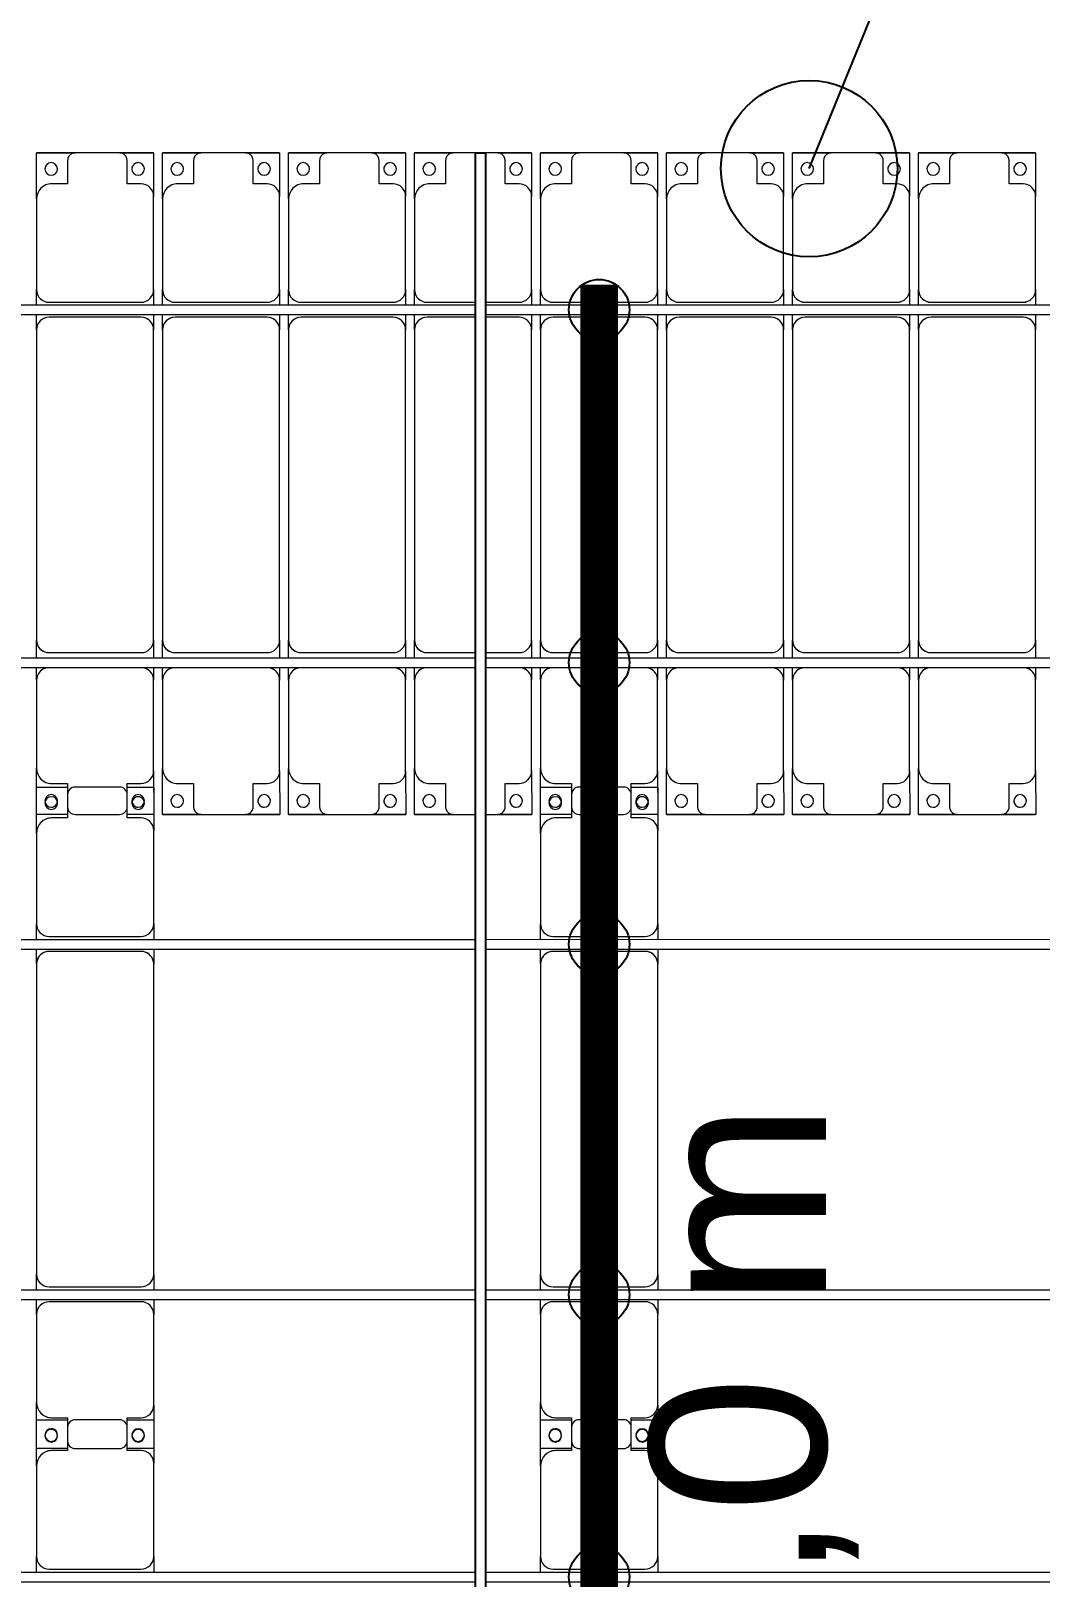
# Model space of a CAD drawing. Header units: millimetres. Extents: x -496478 to -186190, y -204059 to -87354.
# Drawn here: x -392996 to -388992, y -100933 to -94799 of the extents above; entities that cross this region are included whole.
import ezdxf

# ---------------------------------------------------------------- set-up
doc = ezdxf.new("R2010")
doc.units = ezdxf.units.MM
for name, color, linetype, lineweight in [('A-DETL-MBND', 5, 'Continuous', 9), ('A-GENM', 13, 'Continuous', 9), ('S-BEAM', 12, 'Continuous', 9)]:
    doc.layers.add(name, color=color, linetype=linetype, lineweight=lineweight)
for name, color, linetype in [('GC-BICH NEO', 6, 'Continuous'), ('GC-DAY NEO', 5, 'Continuous'), ('GC-GHI CHU', 2, 'Continuous'), ('GC-HOP 40x60 GIA CUONG', 1, 'Continuous')]:
    doc.layers.add(name, color=color, linetype=linetype)
doc.styles.add('GC_VN', font='arial.ttf')

# ---------------------------------------------------------------- blocks, each defined once
blk = doc.blocks.new('Dải phao đi lại kèm đỡ invester - DẢI PHAO ĐI LẠI-V1-BỐ TRÍ KHUNG KẾT CẤU BÈ PIN 01')
at = {"layer": 'A-DETL-MBND', "color": 8}
for p, q in [((45758.4, 1312.2), (45911.8, 1312.2)), ((45758.4, 1129.7), (45758.4, 1312.2)), ((45911.8, 1312.2), (45758.4, 1312.2)), ((46088.2, 1312.2), (45911.8, 1312.2)), ((46088.2, 1312.2), (46223.4, 1312.2)), ((46223.4, 1312.2), (46088.2, 1312.2)), ((46223.4, 1312.2), (46223.4, 1139.7)), ((46258.4, 1312.2), (46411.8, 1312.2)), ((46258.4, 1129.7), (46258.4, 1312.2)), ((46411.8, 1312.2), (46258.4, 1312.2)), ((46588.2, 1312.2), (46411.8, 1312.2)), ((46588.2, 1312.2), (46723.4, 1312.2)), ((46723.4, 1312.2), (46588.2, 1312.2)), ((46723.4, 1312.2), (46723.4, 1139.7)), ((46758.4, 1312.2), (46911.1, 1312.2)), ((46758.4, 1129.7), (46758.4, 1312.2)), ((46911.1, 1312.2), (46758.4, 1312.2)), ((47088.2, 1312.2), (46911.8, 1312.2)), ((47088.2, 1312.2), (47223.4, 1312.2)), ((47223.4, 1312.2), (47088.2, 1312.2)), ((47223.4, 1312.2), (47223.4, 1139.7)), ((47258.4, 1312.2), (47411.8, 1312.2)), ((47258.4, 1129.7), (47258.4, 1312.2)), ((47411.8, 1312.2), (47258.4, 1312.2)), ((47500, 1312.2), (47411.8, 1312.2)), ((47588.2, 1312.2), (47540, 1312.2)), ((47588.2, 1312.2), (47723.4, 1312.2)), ((47723.4, 1312.2), (47588.2, 1312.2)), ((47723.4, 1312.2), (47723.4, 1139.7)), ((47758.4, 1312.2), (47911.8, 1312.2)), ((47758.4, 1129.7), (47758.4, 1312.2)), ((47911.8, 1312.2), (47758.4, 1312.2)), ((48088.2, 1312.2), (47911.8, 1312.2)), ((48088.2, 1312.2), (48223.4, 1312.2)), ((48223.4, 1312.2), (48088.2, 1312.2)), ((48223.4, 1312.2), (48223.4, 1139.7)), ((48258.4, 1312.2), (48411.8, 1312.2)), ((48258.4, 1129.7), (48258.4, 1312.2)), ((48411.8, 1312.2), (48258.4, 1312.2)), ((48588.2, 1312.2), (48411.8, 1312.2)), ((48588.2, 1312.2), (48723.4, 1312.2)), ((48723.4, 1312.2), (48588.2, 1312.2)), ((48723.4, 1312.2), (48723.4, 1139.7)), ((48758.4, 1312.2), (48911.8, 1312.2)), ((48758.4, 1129.7), (48758.4, 1312.2)), ((48911.8, 1312.2), (48758.4, 1312.2)), ((49088.2, 1312.2), (48911.8, 1312.2)), ((49088.2, 1312.2), (49223.4, 1312.2)), ((49223.4, 1312.2), (49088.2, 1312.2)), ((49223.4, 1312.2), (49223.4, 1139.7)), ((49258.4, 1312.2), (49411.8, 1312.2)), ((49258.4, 1129.7), (49258.4, 1312.2)), ((49411.8, 1312.2), (49258.4, 1312.2)), ((49588.2, 1312.2), (49411.8, 1312.2)), ((49588.2, 1312.2), (49723.4, 1312.2)), ((49723.4, 1312.2), (49588.2, 1312.2)), ((49723.4, 1312.2), (49723.4, 1139.7)), ((45881.8, 1282.2), (45881.8, 1189.7)), ((46118.2, 1189.7), (46118.2, 1282.2)), ((46381.8, 1282.2), (46381.8, 1189.7)), ((46618.2, 1189.7), (46618.2, 1282.2)), ((46881.8, 1282.2), (46881.8, 1189.7)), ((47118.2, 1189.7), (47118.2, 1282.2)), ((47381.8, 1282.2), (47381.8, 1189.7)), ((47618.2, 1189.7), (47618.2, 1282.2)), ((47881.8, 1282.2), (47881.8, 1189.7)), ((48118.2, 1189.7), (48118.2, 1282.2)), ((48381.8, 1282.2), (48381.8, 1189.7)), ((48618.2, 1189.7), (48618.2, 1282.2)), ((48881.8, 1282.2), (48881.8, 1189.7)), ((49118.2, 1189.7), (49118.2, 1282.2)), ((49381.8, 1282.2), (49381.8, 1189.7)), ((49618.2, 1189.7), (49618.2, 1282.2)), ((45881.8, 1189.7), (45818.4, 1189.7)), ((46173.4, 1189.7), (46118.2, 1189.7)), ((46381.8, 1189.7), (46318.4, 1189.7)), ((46673.4, 1189.7), (46618.2, 1189.7)), ((46881.8, 1189.7), (46818.4, 1189.7)), ((47173.4, 1189.7), (47118.2, 1189.7)), ((47381.8, 1189.7), (47318.4, 1189.7)), ((47673.4, 1189.7), (47618.2, 1189.7)), ((47881.8, 1189.7), (47818.4, 1189.7)), ((48173.4, 1189.7), (48118.2, 1189.7)), ((48381.8, 1189.7), (48318.4, 1189.7)), ((48673.4, 1189.7), (48618.2, 1189.7)), ((48881.8, 1189.7), (48818.4, 1189.7)), ((49173.4, 1189.7), (49118.2, 1189.7)), ((49381.8, 1189.7), (49318.4, 1189.7)), ((49673.4, 1189.7), (49618.2, 1189.7)), ((45758.4, 1129.7), (45758.4, 769.7)), ((46223.4, 769.7), (46223.4, 1139.7)), ((46258.4, 1129.7), (46258.4, 769.7)), ((46723.4, 769.7), (46723.4, 1139.7)), ((46758.4, 1129.7), (46758.4, 769.7)), ((47223.4, 769.7), (47223.4, 1139.7)), ((47258.4, 1129.7), (47258.4, 769.7)), ((47723.4, 769.7), (47723.4, 1139.7)), ((47758.4, 1129.7), (47758.4, 769.7)), ((48223.4, 769.7), (48223.4, 1139.7)), ((48258.4, 1129.7), (48258.4, 769.7)), ((48723.4, 769.7), (48723.4, 1139.7)), ((48758.4, 1129.7), (48758.4, 769.7)), ((49223.4, 769.7), (49223.4, 1139.7)), ((49258.4, 1129.7), (49258.4, 769.7)), ((49723.4, 769.7), (49723.4, 1139.7)), ((45758.4, 709.7), (45758.4, 769.7)), ((46223.4, 769.7), (46223.4, 709.7)), ((46258.4, 709.7), (46258.4, 769.7)), ((46723.4, 769.7), (46723.4, 709.7)), ((46758.4, 709.7), (46758.4, 769.7)), ((47223.4, 769.7), (47223.4, 709.7)), ((47258.4, 709.7), (47258.4, 769.7)), ((47723.4, 769.7), (47723.4, 709.7)), ((47758.4, 709.7), (47758.4, 769.7)), ((48223.4, 769.7), (48223.4, 709.7)), ((48258.4, 709.7), (48258.4, 769.7)), ((48723.4, 769.7), (48723.4, 709.7)), ((48758.4, 709.7), (48758.4, 769.7)), ((49223.4, 769.7), (49223.4, 709.7)), ((49258.4, 709.7), (49258.4, 769.7)), ((49723.4, 769.7), (49723.4, 709.7)), ((45808.4, 719.7), (46173.4, 719.7)), ((46308.4, 719.7), (46673.4, 719.7)), ((46808.4, 719.7), (47173.4, 719.7)), ((47308.4, 719.7), (47500, 719.7)), ((47540, 719.7), (47673.4, 719.7)), ((47808.4, 719.7), (48173.4, 719.7)), ((48308.4, 719.7), (48673.4, 719.7)), ((48808.4, 719.7), (49173.4, 719.7)), ((49308.4, 719.7), (49673.4, 719.7)), ((45758.4, 610.3), (45758.4, 669.7)), ((46173.4, 660.3), (45808.4, 660.3)), ((46223.4, 669.7), (46223.4, 610.3)), ((46258.4, 610.3), (46258.4, 669.7)), ((46673.4, 660.3), (46308.4, 660.3)), ((46723.4, 669.7), (46723.4, 610.3)), ((46758.4, 610.3), (46758.4, 669.7)), ((47173.4, 660.3), (46808.4, 660.3)), ((47223.4, 669.7), (47223.4, 610.3)), ((47258.4, 610.3), (47258.4, 669.7)), ((47500, 660.3), (47308.4, 660.3)), ((47673.4, 660.3), (47540, 660.3)), ((47723.4, 669.7), (47723.4, 610.3)), ((47758.4, 610.3), (47758.4, 669.7)), ((48173.4, 660.3), (47808.4, 660.3)), ((48223.4, 669.7), (48223.4, 610.3)), ((48258.4, 610.3), (48258.4, 669.7)), ((48673.4, 660.3), (48308.4, 660.3)), ((48723.4, 669.7), (48723.4, 610.3)), ((48758.4, 610.3), (48758.4, 669.7)), ((49173.4, 660.3), (48808.4, 660.3)), ((49223.4, 669.7), (49223.4, 610.3)), ((49258.4, 610.3), (49258.4, 669.7)), ((49673.4, 660.3), (49308.4, 660.3)), ((49723.4, 669.7), (49723.4, 610.3)), ((45758.4, 610.3), (45758.4, -620.3)), ((46223.4, -620.3), (46223.4, 610.3)), ((46258.4, 610.3), (46258.4, -620.3)), ((46723.4, -620.3), (46723.4, 610.3)), ((46758.4, 610.3), (46758.4, -620.3)), ((47223.4, -620.3), (47223.4, 610.3)), ((47258.4, 610.3), (47258.4, -620.3)), ((47723.4, -620.3), (47723.4, 610.3)), ((47758.4, 610.3), (47758.4, -620.3)), ((48223.4, -620.3), (48223.4, 610.3)), ((48258.4, 610.3), (48258.4, -620.3)), ((48723.4, -620.3), (48723.4, 610.3)), ((48758.4, 610.3), (48758.4, -620.3)), ((49223.4, -620.3), (49223.4, 610.3)), ((49258.4, 610.3), (49258.4, -620.3)), ((49723.4, -620.3), (49723.4, 610.3)), ((45758.4, -690.3), (45758.4, -620.3)), ((45808.4, -670.3), (46173.4, -670.3)), ((46223.4, -620.3), (46223.4, -690.3)), ((46258.4, -690.3), (46258.4, -620.3)), ((46308.4, -670.3), (46673.4, -670.3)), ((46723.4, -620.3), (46723.4, -690.3)), ((46758.4, -690.3), (46758.4, -620.3)), ((46808.4, -670.3), (47173.4, -670.3)), ((47223.4, -620.3), (47223.4, -690.3)), ((47258.4, -690.3), (47258.4, -620.3)), ((47308.4, -670.3), (47500, -670.3)), ((47540, -670.3), (47673.4, -670.3)), ((47723.4, -620.3), (47723.4, -690.3)), ((47758.4, -690.3), (47758.4, -620.3)), ((47808.4, -670.3), (48173.4, -670.3)), ((48223.4, -620.3), (48223.4, -690.3)), ((48258.4, -690.3), (48258.4, -620.3)), ((48308.4, -670.3), (48673.4, -670.3)), ((48723.4, -620.3), (48723.4, -690.3)), ((48758.4, -690.3), (48758.4, -620.3)), ((48808.4, -670.3), (49173.4, -670.3)), ((49223.4, -620.3), (49223.4, -690.3)), ((49258.4, -690.3), (49258.4, -620.3)), ((49308.4, -670.3), (49673.4, -670.3)), ((49723.4, -620.3), (49723.4, -690.3)), ((45758.4, -779.7), (45758.4, -730.3)), ((46223.4, -730.3), (46223.4, -779.7)), ((46258.4, -779.7), (46258.4, -730.3)), ((46723.4, -730.3), (46723.4, -779.7)), ((46758.4, -779.7), (46758.4, -730.3)), ((47223.4, -730.3), (47223.4, -779.7)), ((47258.4, -779.7), (47258.4, -730.3)), ((47723.4, -730.3), (47723.4, -779.7)), ((47758.4, -779.7), (47758.4, -730.3)), ((48223.4, -730.3), (48223.4, -779.7)), ((48258.4, -779.7), (48258.4, -730.3)), ((48723.4, -730.3), (48723.4, -779.7)), ((48758.4, -779.7), (48758.4, -730.3)), ((49223.4, -730.3), (49223.4, -779.7)), ((49258.4, -779.7), (49258.4, -730.3)), ((49723.4, -730.3), (49723.4, -779.7)), ((45758.4, -779.7), (45758.4, -1129.7)), ((46223.4, -1139.7), (46223.4, -779.7)), ((46258.4, -779.7), (46258.4, -1129.7)), ((46723.4, -1139.7), (46723.4, -779.7)), ((46758.4, -779.7), (46758.4, -1129.7)), ((47223.4, -1139.7), (47223.4, -779.7)), ((47258.4, -779.7), (47258.4, -1129.7)), ((47723.4, -1139.7), (47723.4, -779.7)), ((47758.4, -779.7), (47758.4, -1129.7)), ((48223.4, -1139.7), (48223.4, -779.7)), ((48258.4, -779.7), (48258.4, -1129.7)), ((48723.4, -1139.7), (48723.4, -779.7)), ((48758.4, -779.7), (48758.4, -1129.7)), ((49223.4, -1139.7), (49223.4, -779.7)), ((49258.4, -779.7), (49258.4, -1129.7)), ((49723.4, -1139.7), (49723.4, -779.7)), ((45758.4, -1312.2), (45758.4, -1129.7)), ((46223.4, -1139.7), (46223.4, -1312.2)), ((46258.4, -1312.2), (46258.4, -1129.7)), ((46723.4, -1139.7), (46723.4, -1312.2)), ((46758.4, -1312.2), (46758.4, -1129.7)), ((47223.4, -1139.7), (47223.4, -1312.2)), ((47258.4, -1312.2), (47258.4, -1129.7)), ((47723.4, -1139.7), (47723.4, -1312.2)), ((47758.4, -1312.2), (47758.4, -1129.7)), ((48223.4, -1139.7), (48223.4, -1312.2)), ((48258.4, -1312.2), (48258.4, -1129.7)), ((48723.4, -1139.7), (48723.4, -1312.2)), ((48758.4, -1312.2), (48758.4, -1129.7)), ((49223.4, -1139.7), (49223.4, -1312.2)), ((49258.4, -1312.2), (49258.4, -1129.7)), ((49723.4, -1139.7), (49723.4, -1312.2)), ((45818.4, -1189.7), (45881.8, -1189.7)), ((45881.8, -1189.7), (45881.8, -1282.2)), ((46118.2, -1282.2), (46118.2, -1189.7)), ((46118.2, -1189.7), (46173.4, -1189.7)), ((46318.4, -1189.7), (46381.8, -1189.7)), ((46381.8, -1189.7), (46381.8, -1282.2)), ((46618.2, -1282.2), (46618.2, -1189.7)), ((46618.2, -1189.7), (46673.4, -1189.7)), ((46818.4, -1189.7), (46881.8, -1189.7)), ((46881.8, -1189.7), (46881.8, -1282.2)), ((47118.2, -1282.2), (47118.2, -1189.7)), ((47118.2, -1189.7), (47173.4, -1189.7)), ((47318.4, -1189.7), (47381.8, -1189.7)), ((47381.8, -1189.7), (47381.8, -1282.2)), ((47618.2, -1282.2), (47618.2, -1189.7)), ((47618.2, -1189.7), (47673.4, -1189.7)), ((47818.4, -1189.7), (47881.8, -1189.7)), ((47881.8, -1189.7), (47881.8, -1282.2)), ((48118.2, -1282.2), (48118.2, -1189.7)), ((48118.2, -1189.7), (48173.4, -1189.7)), ((48318.4, -1189.7), (48381.8, -1189.7)), ((48381.8, -1189.7), (48381.8, -1282.2)), ((48618.2, -1282.2), (48618.2, -1189.7)), ((48618.2, -1189.7), (48673.4, -1189.7)), ((48818.4, -1189.7), (48881.8, -1189.7)), ((48881.8, -1189.7), (48881.8, -1282.2)), ((49118.2, -1282.2), (49118.2, -1189.7)), ((49118.2, -1189.7), (49173.4, -1189.7)), ((49318.4, -1189.7), (49381.8, -1189.7)), ((49381.8, -1189.7), (49381.8, -1282.2)), ((49618.2, -1282.2), (49618.2, -1189.7)), ((49618.2, -1189.7), (49673.4, -1189.7)), ((45881.8, -1312.2), (45758.4, -1312.2)), ((45911.8, -1312.2), (46088.2, -1312.2)), ((46223.4, -1312.2), (46118.2, -1312.2)), ((46411.8, -1312.2), (46258.4, -1312.2)), ((46258.4, -1312.2), (46411.8, -1312.2)), ((46411.8, -1312.2), (46588.2, -1312.2)), ((46723.4, -1312.2), (46588.2, -1312.2)), ((46588.2, -1312.2), (46723.4, -1312.2)), ((46911, -1312.2), (46758.4, -1312.2)), ((46758.4, -1312.2), (46911, -1312.2)), ((46911.8, -1312.2), (47088.2, -1312.2)), ((47223.4, -1312.2), (47088.2, -1312.2)), ((47088.2, -1312.2), (47223.4, -1312.2)), ((47411.8, -1312.2), (47258.4, -1312.2)), ((47258.4, -1312.2), (47411.8, -1312.2)), ((47411.8, -1312.2), (47500, -1312.2)), ((47540, -1312.2), (47588.2, -1312.2)), ((47723.4, -1312.2), (47588.2, -1312.2)), ((47588.2, -1312.2), (47723.4, -1312.2)), ((47881.8, -1312.2), (47758.4, -1312.2)), ((47911.8, -1312.2), (48088.2, -1312.2)), ((48223.4, -1312.2), (48118.2, -1312.2)), ((48411.8, -1312.2), (48258.4, -1312.2)), ((48258.4, -1312.2), (48411.8, -1312.2)), ((48411.8, -1312.2), (48588.2, -1312.2)), ((48723.4, -1312.2), (48588.2, -1312.2)), ((48588.2, -1312.2), (48723.4, -1312.2)), ((48911.8, -1312.2), (48758.4, -1312.2)), ((48758.4, -1312.2), (48911.8, -1312.2)), ((48911.8, -1312.2), (49088.2, -1312.2)), ((49223.4, -1312.2), (49088.2, -1312.2)), ((49088.2, -1312.2), (49223.4, -1312.2)), ((49411.8, -1312.2), (49258.4, -1312.2)), ((49258.4, -1312.2), (49411.8, -1312.2)), ((49411.8, -1312.2), (49588.2, -1312.2)), ((49723.4, -1312.2), (49588.2, -1312.2)), ((49588.2, -1312.2), (49721.4, -1312.2))]:
    blk.add_line(p, q, dxfattribs=at)
for centre, radius, start, end in [((45911.8, 1282.2), 30, 90, 180), ((45911.8, 1282.2), 30, 90, 165), ((45911.8, 1282.2), 30, 90, 105), ((45911.8, 1282.2), 30, 90, 105), ((46088.2, 1282.2), 30, 0, 90), ((46088.2, 1282.2), 30, 75, 90), ((46088.2, 1282.2), 30, 15, 90), ((46088.2, 1282.2), 30, 75, 90), ((46411.8, 1282.2), 30, 90, 180), ((46411.8, 1282.2), 30, 90, 165), ((46411.8, 1282.2), 30, 90, 105), ((46411.8, 1282.2), 30, 90, 105), ((46588.2, 1282.2), 30, 0, 90), ((46588.2, 1282.2), 30, 75, 90), ((46588.2, 1282.2), 30, 15, 90), ((46588.2, 1282.2), 30, 75, 90), ((46911.8, 1282.2), 30, 90, 180), ((46911.8, 1282.2), 30, 91.39263, 165), ((46911.8, 1282.2), 30, 91.39263, 105), ((46911.8, 1282.2), 30, 91.39263, 105), ((47088.2, 1282.2), 30, 0, 90), ((47088.2, 1282.2), 30, 75, 90), ((47088.2, 1282.2), 30, 15, 90), ((47088.2, 1282.2), 30, 75, 90), ((47411.8, 1282.2), 30, 90, 180), ((47411.8, 1282.2), 30, 90, 165), ((47411.8, 1282.2), 30, 90, 105), ((47411.8, 1282.2), 30, 90, 105), ((47588.2, 1282.2), 30, 0, 90), ((47588.2, 1282.2), 30, 75, 90), ((47588.2, 1282.2), 30, 15, 90), ((47588.2, 1282.2), 30, 75, 90), ((47911.8, 1282.2), 30, 90, 180), ((47911.8, 1282.2), 30, 90, 165), ((47911.8, 1282.2), 30, 90, 105), ((47911.8, 1282.2), 30, 90, 105), ((48088.2, 1282.2), 30, 0, 90), ((48088.2, 1282.2), 30, 75, 90), ((48088.2, 1282.2), 30, 15, 90), ((48088.2, 1282.2), 30, 75, 90), ((48411.8, 1282.2), 30, 90, 180), ((48411.8, 1282.2), 30, 90, 165), ((48411.8, 1282.2), 30, 90, 105), ((48411.8, 1282.2), 30, 90, 105), ((48588.2, 1282.2), 30, 0, 90), ((48588.2, 1282.2), 30, 75, 90), ((48588.2, 1282.2), 30, 15, 90), ((48588.2, 1282.2), 30, 75, 90), ((48911.8, 1282.2), 30, 90, 180), ((48911.8, 1282.2), 30, 90, 165), ((48911.8, 1282.2), 30, 90, 105), ((48911.8, 1282.2), 30, 90, 105), ((49088.2, 1282.2), 30, 360, 90), ((49088.2, 1282.2), 30, 75, 90), ((49088.2, 1282.2), 30, 15, 90), ((49088.2, 1282.2), 30, 75, 90), ((49411.8, 1282.2), 30, 90, 180), ((49411.8, 1282.2), 30, 90, 165), ((49411.8, 1282.2), 30, 90, 105), ((49411.8, 1282.2), 30, 90, 105), ((49588.2, 1282.2), 30, 0, 90), ((49588.2, 1282.2), 30, 75, 90), ((49588.2, 1282.2), 30, 15, 90), ((49588.2, 1282.2), 30, 75, 90), ((45816.8, 1248.6), 25, 90, 270), ((45816.8, 1248.6), 25, 270, 90), ((46161.8, 1248.6), 25, 90, 270), ((46161.8, 1248.6), 25, 150, 180), ((46161.8, 1248.6), 25, 120, 135), ((46161.8, 1248.6), 25, 90, 105), ((46161.8, 1248.6), 25, 270, 90), ((46316.8, 1248.6), 25, 90, 270), ((46316.8, 1248.6), 25, 270, 90), ((46661.8, 1248.6), 25, 90, 270), ((46661.8, 1248.6), 25, 150, 180), ((46661.8, 1248.6), 25, 120, 135), ((46661.8, 1248.6), 25, 90, 105), ((46661.8, 1248.6), 25, 270, 90), ((46816.8, 1248.6), 25, 90, 270), ((46816.8, 1248.6), 25, 270, 90), ((47161.8, 1248.6), 25, 90, 270), ((47161.8, 1248.6), 25, 150, 180), ((47161.8, 1248.6), 25, 120, 135), ((47161.8, 1248.6), 25, 90, 105), ((47161.8, 1248.6), 25, 270, 90), ((47316.8, 1248.6), 25, 90, 270), ((47316.8, 1248.6), 25, 270, 90), ((47661.8, 1248.6), 25, 90, 270), ((47661.8, 1248.6), 25, 150, 180), ((47661.8, 1248.6), 25, 120, 135), ((47661.8, 1248.6), 25, 90, 105), ((47661.8, 1248.6), 25, 270, 90), ((47816.8, 1248.6), 25, 90, 270), ((47816.8, 1248.6), 25, 270, 90), ((48161.8, 1248.6), 25, 90, 270), ((48161.8, 1248.6), 25, 150, 180), ((48161.8, 1248.6), 25, 120, 135), ((48161.8, 1248.6), 25, 90, 105), ((48161.8, 1248.6), 25, 270, 90), ((48316.8, 1248.6), 25, 90, 270), ((48316.8, 1248.6), 25, 270, 90), ((48661.8, 1248.6), 25, 90, 270), ((48661.8, 1248.6), 25, 150, 180), ((48661.8, 1248.6), 25, 120, 135), ((48661.8, 1248.6), 25, 90, 105), ((48661.8, 1248.6), 25, 270, 90), ((48816.8, 1248.6), 25, 90, 270), ((48816.8, 1248.6), 25, 270, 90), ((49161.8, 1248.6), 25, 90, 270), ((49161.8, 1248.6), 25, 150, 180), ((49161.8, 1248.6), 25, 120, 135), ((49161.8, 1248.6), 25, 90, 105), ((49161.8, 1248.6), 25, 270, 90), ((49316.8, 1248.6), 25, 90, 270), ((49316.8, 1248.6), 25, 270, 90), ((49661.8, 1248.6), 25, 90, 270), ((49661.8, 1248.6), 25, 150, 180), ((49661.8, 1248.6), 25, 120, 135), ((49661.8, 1248.6), 25, 90, 105), ((49661.8, 1248.6), 25, 270, 90), ((45818.4, 1129.7), 60, 90, 180), ((45818.4, 1129.7), 60, 90, 135), ((46173.4, 1139.7), 50, 360, 90), ((46173.4, 1139.7), 50, 45, 90), ((46318.4, 1129.7), 60, 90, 180), ((46318.4, 1129.7), 60, 90, 135), ((46673.4, 1139.7), 50, 360, 90), ((46673.4, 1139.7), 50, 45, 90), ((46818.4, 1129.7), 60, 90, 180), ((46818.4, 1129.7), 60, 90, 135), ((47173.4, 1139.7), 50, 0, 90), ((47173.4, 1139.7), 50, 45, 90), ((47318.4, 1129.7), 60, 90, 180), ((47318.4, 1129.7), 60, 90, 135), ((47673.4, 1139.7), 50, 360, 90), ((47673.4, 1139.7), 50, 45, 90), ((47818.4, 1129.7), 60, 90, 180), ((47818.4, 1129.7), 60, 90, 135), ((48173.4, 1139.7), 50, 360, 90), ((48173.4, 1139.7), 50, 45, 90), ((48318.4, 1129.7), 60, 90, 180), ((48318.4, 1129.7), 60, 90, 135), ((48673.4, 1139.7), 50, 360, 90), ((48673.4, 1139.7), 50, 45, 90), ((48818.4, 1129.7), 60, 90, 180), ((48818.4, 1129.7), 60, 90, 135), ((49173.4, 1139.7), 50, 0, 90), ((49173.4, 1139.7), 50, 45, 90), ((49318.4, 1129.7), 60, 90, 180), ((49318.4, 1129.7), 60, 90, 135), ((49673.4, 1139.7), 50, 0, 90), ((49673.4, 1139.7), 50, 45, 90), ((45808.4, 769.7), 50, 180, 270), ((46173.4, 769.7), 50, 270, 0), ((46308.4, 769.7), 50, 180, 270), ((46673.4, 769.7), 50, 270, 360), ((46808.4, 769.7), 50, 180, 270), ((47173.4, 769.7), 50, 270, 360), ((47308.4, 769.7), 50, 180, 270), ((47673.4, 769.7), 50, 270, 360), ((47808.4, 769.7), 50, 180, 270), ((48173.4, 769.7), 50, 270, 360), ((48308.4, 769.7), 50, 180, 270), ((48673.4, 769.7), 50, 270, 0), ((48808.4, 769.7), 50, 180, 270), ((49173.4, 769.7), 50, 270, 360), ((49308.4, 769.7), 50, 180, 270), ((49673.4, 769.7), 50, 270, 360), ((45808.4, 769.7), 50, 225, 270), ((46173.4, 769.7), 50, 270, 315), ((46308.4, 769.7), 50, 225, 270), ((46673.4, 769.7), 50, 270, 315), ((46808.4, 769.7), 50, 225, 270), ((47173.4, 769.7), 50, 270, 315), ((47308.4, 769.7), 50, 225, 270), ((47673.4, 769.7), 50, 270, 315), ((47808.4, 769.7), 50, 225, 270), ((48173.4, 769.7), 50, 270, 315), ((48308.4, 769.7), 50, 225, 270), ((48673.4, 769.7), 50, 270, 315), ((48808.4, 769.7), 50, 225, 270), ((49173.4, 769.7), 50, 270, 315), ((49308.4, 769.7), 50, 225, 270), ((49673.4, 769.7), 50, 270, 315), ((45808.4, 610.3), 50, 90, 180), ((45808.4, 610.3), 50, 105, 180), ((46173.4, 610.3), 50, 0, 90), ((46173.4, 610.3), 50, 15, 90), ((46308.4, 610.3), 50, 90, 180), ((46308.4, 610.3), 50, 105, 180), ((46673.4, 610.3), 50, 0, 90), ((46673.4, 610.3), 50, 15, 90), ((46808.4, 610.3), 50, 90, 180), ((46808.4, 610.3), 50, 105, 180), ((47173.4, 610.3), 50, 360, 90), ((47173.4, 610.3), 50, 15, 90), ((47308.4, 610.3), 50, 90, 180), ((47308.4, 610.3), 50, 105, 180), ((47673.4, 610.3), 50, 360, 90), ((47673.4, 610.3), 50, 45, 90), ((47673.4, 610.3), 50, 15, 30), ((47808.4, 610.3), 50, 90, 180), ((47808.4, 610.3), 50, 105, 180), ((48173.4, 610.3), 50, 0, 90), ((48173.4, 610.3), 50, 15, 90), ((48308.4, 610.3), 50, 90, 180), ((48308.4, 610.3), 50, 105, 180), ((48673.4, 610.3), 50, 0, 90), ((48673.4, 610.3), 50, 15, 90), ((48808.4, 610.3), 50, 90, 180), ((48808.4, 610.3), 50, 105, 180), ((49173.4, 610.3), 50, 360, 90), ((49173.4, 610.3), 50, 15, 90), ((49308.4, 610.3), 50, 90, 180), ((49308.4, 610.3), 50, 105, 180), ((49673.4, 610.3), 50, 0, 90), ((49673.4, 610.3), 50, 15, 90), ((45808.4, -620.3), 50, 180, 270), ((45808.4, -620.3), 50, 195, 270), ((46173.4, -620.3), 50, 270, 0), ((46173.4, -620.3), 50, 270, 0), ((46308.4, -620.3), 50, 180, 270), ((46308.4, -620.3), 50, 195, 270), ((46673.4, -620.3), 50, 270, 0), ((46673.4, -620.3), 50, 270, 0), ((46808.4, -620.3), 50, 180, 270), ((46808.4, -620.3), 50, 195, 270), ((47173.4, -620.3), 50, 270, 0), ((47173.4, -620.3), 50, 270, 0), ((47308.4, -620.3), 50, 180, 270), ((47308.4, -620.3), 50, 195, 270), ((47673.4, -620.3), 50, 270, 0), ((47673.4, -620.3), 50, 270, 315), ((47673.4, -620.3), 50, 324.82466, 0), ((47808.4, -620.3), 50, 180, 270), ((47808.4, -620.3), 50, 195, 270), ((48173.4, -620.3), 50, 270, 0), ((48173.4, -620.3), 50, 270, 0), ((48308.4, -620.3), 50, 180, 270), ((48308.4, -620.3), 50, 195, 270), ((48673.4, -620.3), 50, 270, 0), ((48673.4, -620.3), 50, 270, 0), ((48808.4, -620.3), 50, 180, 270), ((48808.4, -620.3), 50, 195, 270), ((49173.4, -620.3), 50, 270, 0), ((49173.4, -620.3), 50, 270, 0), ((49308.4, -620.3), 50, 180, 270), ((49308.4, -620.3), 50, 195, 270), ((49673.4, -620.3), 50, 270, 0), ((49673.4, -620.3), 50, 270, 0), ((45808.4, -779.7), 50, 95.79806, 180), ((45808.4, -779.7), 50, 95.79806, 135), ((46173.4, -779.7), 50, 0, 84.20194), ((46173.4, -779.7), 50, 45, 84.20194), ((46308.4, -779.7), 50, 95.79806, 180), ((46308.4, -779.7), 50, 95.79806, 135), ((46673.4, -779.7), 50, 360, 84.20194), ((46673.4, -779.7), 50, 45, 84.20194), ((46808.4, -779.7), 50, 95.79806, 180), ((46808.4, -779.7), 50, 95.79806, 135), ((47173.4, -779.7), 50, 0, 84.20194), ((47173.4, -779.7), 50, 45, 84.20194), ((47308.4, -779.7), 50, 95.79806, 180), ((47308.4, -779.7), 50, 95.79806, 135), ((47673.4, -779.7), 50, 360, 84.20194), ((47673.4, -779.7), 50, 45, 84.20194), ((47808.4, -779.7), 50, 95.79806, 180), ((47808.4, -779.7), 50, 95.79806, 135), ((48173.4, -779.7), 50, 0, 84.20194), ((48173.4, -779.7), 50, 45, 84.20194), ((48308.4, -779.7), 50, 95.79806, 180), ((48308.4, -779.7), 50, 95.79806, 135), ((48673.4, -779.7), 50, 0, 84.20194), ((48673.4, -779.7), 50, 45, 84.20194), ((48808.4, -779.7), 50, 95.79806, 180), ((48808.4, -779.7), 50, 95.79806, 135), ((49173.4, -779.7), 50, 0, 84.20194), ((49173.4, -779.7), 50, 45, 84.20194), ((49308.4, -779.7), 50, 95.79806, 180), ((49308.4, -779.7), 50, 95.79806, 135), ((49673.4, -779.7), 50, 0, 84.20194), ((49673.4, -779.7), 50, 45, 84.20194), ((45818.4, -1129.7), 60, 180, 270), ((46173.4, -1139.7), 50, 270, 0), ((46318.4, -1129.7), 60, 180, 270), ((46673.4, -1139.7), 50, 270, 360), ((46818.4, -1129.7), 60, 180, 270), ((47173.4, -1139.7), 50, 270, 360), ((47318.4, -1129.7), 60, 180, 270), ((47673.4, -1139.7), 50, 270, 0), ((47818.4, -1129.7), 60, 180, 270), ((48173.4, -1139.7), 50, 270, 0), ((48318.4, -1129.7), 60, 180, 270), ((48673.4, -1139.7), 50, 270, 0), ((48818.4, -1129.7), 60, 180, 270), ((49173.4, -1139.7), 50, 270, 0), ((49318.4, -1129.7), 60, 180, 270), ((49673.4, -1139.7), 50, 270, 0), ((45818.4, -1129.7), 60, 225, 270), ((46173.4, -1139.7), 50, 270, 315), ((46318.4, -1129.7), 60, 225, 270), ((46673.4, -1139.7), 50, 270, 315), ((46818.4, -1129.7), 60, 225, 270), ((47173.4, -1139.7), 50, 270, 315), ((47318.4, -1129.7), 60, 225, 270), ((47673.4, -1139.7), 50, 270, 315), ((47818.4, -1129.7), 60, 225, 270), ((48173.4, -1139.7), 50, 270, 315), ((48318.4, -1129.7), 60, 225, 270), ((48673.4, -1139.7), 50, 270, 315), ((48818.4, -1129.7), 60, 225, 270), ((49173.4, -1139.7), 50, 270, 315), ((49318.4, -1129.7), 60, 225, 270), ((49673.4, -1139.7), 50, 270, 315), ((45816.8, -1258.6), 25, 90, 270), ((45816.8, -1258.6), 25, 270, 90), ((45816.8, -1258.6), 25, 270, 285), ((45911.8, -1282.2), 30, 180, 270), ((46088.2, -1282.2), 30, 270, 0), ((46161.8, -1258.6), 25, 90, 270), ((46161.8, -1258.6), 25, 165, 270), ((46161.8, -1258.6), 25, 270, 90), ((46316.8, -1258.6), 25, 90, 270), ((46316.8, -1258.6), 25, 165, 180), ((46316.8, -1258.6), 25, 270, 90), ((46316.8, -1258.6), 25, 270, 285), ((46411.8, -1282.2), 30, 180, 270), ((46588.2, -1282.2), 30, 270, 360), ((46661.8, -1258.6), 25, 90, 270), ((46661.8, -1258.6), 25, 165, 270), ((46661.8, -1258.6), 25, 270, 90), ((46661.8, -1258.6), 25, 360, 15), ((46816.8, -1258.6), 25, 90, 270), ((46816.8, -1258.6), 25, 165, 180), ((46816.8, -1258.6), 25, 270, 90), ((46816.8, -1258.6), 25, 270, 285), ((46911.8, -1282.2), 30, 180, 270), ((47088.2, -1282.2), 30, 270, 360), ((47161.8, -1258.6), 25, 90, 270), ((47161.8, -1258.6), 25, 165, 270), ((47161.8, -1258.6), 25, 270, 90), ((47161.8, -1258.6), 25, 0, 15), ((47316.8, -1258.6), 25, 90, 270), ((47316.8, -1258.6), 25, 165, 180), ((47316.8, -1258.6), 25, 270, 90), ((47316.8, -1258.6), 25, 270, 285), ((47411.8, -1282.2), 30, 180, 270), ((47588.2, -1282.2), 30, 270, 0), ((47661.8, -1258.6), 25, 90, 270), ((47661.8, -1258.6), 25, 165, 270), ((47661.8, -1258.6), 25, 270, 90), ((47661.8, -1258.6), 25, 0, 15), ((47816.8, -1258.6), 25, 90, 270), ((47816.8, -1258.6), 25, 270, 90), ((47816.8, -1258.6), 25, 270, 285), ((47911.8, -1282.2), 30, 180, 270), ((48088.2, -1282.2), 30, 270, 360), ((48161.8, -1258.6), 25, 90, 270), ((48161.8, -1258.6), 25, 165, 270), ((48161.8, -1258.6), 25, 270, 90), ((48316.8, -1258.6), 25, 90, 270), ((48316.8, -1258.6), 25, 165, 180), ((48316.8, -1258.6), 25, 270, 90), ((48316.8, -1258.6), 25, 270, 285), ((48411.8, -1282.2), 30, 180, 270), ((48588.2, -1282.2), 30, 270, 360), ((48661.8, -1258.6), 25, 90, 270), ((48661.8, -1258.6), 25, 165, 270), ((48661.8, -1258.6), 25, 270, 90), ((48661.8, -1258.6), 25, 360, 15), ((48816.8, -1258.6), 25, 90, 270), ((48816.8, -1258.6), 25, 165, 180), ((48816.8, -1258.6), 25, 270, 90), ((48816.8, -1258.6), 25, 270, 285), ((48911.8, -1282.2), 30, 180, 270), ((49088.2, -1282.2), 30, 270, 360), ((49161.8, -1258.6), 25, 90, 270), ((49161.8, -1258.6), 25, 165, 270), ((49161.8, -1258.6), 25, 270, 90), ((49161.8, -1258.6), 25, 360, 15), ((49316.8, -1258.6), 25, 90, 270), ((49316.8, -1258.6), 25, 165, 180), ((49316.8, -1258.6), 25, 270, 90), ((49316.8, -1258.6), 25, 270, 285), ((49411.8, -1282.2), 30, 180, 270), ((49588.2, -1282.2), 30, 270, 0), ((49661.8, -1258.6), 25, 90, 270), ((49661.8, -1258.6), 25, 165, 270), ((49661.8, -1258.6), 25, 270, 90), ((49661.8, -1258.6), 25, 0, 15), ((46411.8, -1282.2), 30, 195, 270), ((46411.8, -1282.2), 30, 255, 270), ((46411.8, -1282.2), 30, 255, 270), ((46588.2, -1282.2), 30, 270, 345), ((46588.2, -1282.2), 30, 270, 285), ((46588.2, -1282.2), 30, 270, 285), ((46588.2, -1282.2), 30, 315, 330), ((46588.2, -1282.2), 30, 315, 330), ((46911.8, -1282.2), 30, 195, 268.54025), ((46911.8, -1282.2), 30, 255, 268.54025), ((46911.8, -1282.2), 30, 255, 268.54025), ((47088.2, -1282.2), 30, 270, 345), ((47088.2, -1282.2), 30, 270, 285), ((47088.2, -1282.2), 30, 270, 285), ((47088.2, -1282.2), 30, 315, 330), ((47088.2, -1282.2), 30, 315, 330), ((47411.8, -1282.2), 30, 195, 270), ((47411.8, -1282.2), 30, 255, 270), ((47411.8, -1282.2), 30, 255, 270), ((47588.2, -1282.2), 30, 270, 345), ((47588.2, -1282.2), 30, 270, 285), ((47588.2, -1282.2), 30, 270, 285), ((47588.2, -1282.2), 30, 315, 330), ((47588.2, -1282.2), 30, 315, 330), ((48411.8, -1282.2), 30, 195, 270), ((48411.8, -1282.2), 30, 255, 270), ((48411.8, -1282.2), 30, 255, 270), ((48588.2, -1282.2), 30, 270, 345), ((48588.2, -1282.2), 30, 270, 285), ((48588.2, -1282.2), 30, 270, 285), ((48588.2, -1282.2), 30, 315, 330), ((48588.2, -1282.2), 30, 315, 330), ((48911.8, -1282.2), 30, 195, 270), ((48911.8, -1282.2), 30, 255, 270), ((48911.8, -1282.2), 30, 255, 270), ((49088.2, -1282.2), 30, 270, 345), ((49088.2, -1282.2), 30, 270, 285), ((49088.2, -1282.2), 30, 270, 285), ((49088.2, -1282.2), 30, 315, 330), ((49088.2, -1282.2), 30, 315, 330), ((49411.8, -1282.2), 30, 195, 270), ((49411.8, -1282.2), 30, 255, 270), ((49411.8, -1282.2), 30, 255, 270), ((49588.2, -1282.2), 30, 270, 345), ((49588.2, -1282.2), 30, 270, 285), ((49588.2, -1282.2), 30, 270, 285), ((49588.2, -1282.2), 30, 315, 330), ((49588.2, -1282.2), 30, 315, 330)]:
    blk.add_arc(centre, radius, start, end, dxfattribs=at)
blk = doc.blocks.new('Dai phao do pin - DẢI PHAO ĐỠ PIN-V24-BỐ TRÍ KHUNG KẾT CẤU BÈ PIN 01')
at = {"layer": 'A-DETL-MBND', "color": 8}
for p, q in [((65968, 241.6), (66029.7, 241.6)), ((65979.7, 191.6), (65979.7, -173.4)), ((66389.7, 241.6), (66029.7, 241.6)), ((66389.7, 241.6), (66572.2, 241.6)), ((66457.8, 241.6), (66640.3, 241.6)), ((66457.8, 118.2), (66457.8, 241.6)), ((66572.2, 241.6), (66572.2, 118.2)), ((66990.3, 241.6), (66640.3, 241.6)), ((66990.3, 241.6), (67048, 241.6)), ((67040.3, -173.4), (67040.3, 191.6)), ((67088, 241.6), (67149.7, 241.6)), ((67099.7, 191.6), (67099.7, -173.4)), ((68380.3, 241.6), (67149.7, 241.6)), ((68380.3, 241.6), (68438, 241.6)), ((68430.3, -173.4), (68430.3, 191.6)), ((68478, 241.6), (68539.7, 241.6)), ((68489.7, 191.6), (68489.7, -173.4)), ((68899.7, 241.6), (68539.7, 241.6)), ((68899.7, 241.6), (69082.2, 241.6)), ((69082.2, 241.6), (69082.2, 118.2)), ((66449.7, 118.2), (66449.7, 181.6)), ((66580.3, 181.6), (66580.3, 118.2)), ((68959.7, 118.2), (68959.7, 181.6)), ((66542.2, 118.2), (66449.7, 118.2)), ((66457.8, 88.2), (66457.8, -88.2)), ((66580.3, 118.2), (66487.8, 118.2)), ((66572.2, -88.2), (66572.2, 88.2)), ((69052.2, 118.2), (68959.7, 118.2)), ((69082.2, -88.2), (69082.2, 88.2)), ((66449.7, -173.4), (66449.7, -118.2)), ((66449.7, -118.2), (66542.2, -118.2)), ((66457.8, -223.4), (66457.8, -118.2)), ((66487.8, -118.2), (66580.3, -118.2)), ((66572.2, -118.2), (66572.2, -223.4)), ((66580.3, -118.2), (66580.3, -173.4)), ((68959.7, -173.4), (68959.7, -118.2)), ((68959.7, -118.2), (69052.2, -118.2)), ((69082.2, -118.2), (69082.2, -223.4)), ((66029.7, -223.4), (65968, -223.4)), ((66029.7, -223.4), (66399.7, -223.4)), ((66572.2, -223.4), (66399.7, -223.4)), ((66630.3, -223.4), (66457.8, -223.4)), ((66630.3, -223.4), (66990.3, -223.4)), ((67048, -223.4), (66990.3, -223.4)), ((67149.7, -223.4), (67088, -223.4)), ((67149.7, -223.4), (68380.3, -223.4)), ((68438, -223.4), (68380.3, -223.4)), ((68539.7, -223.4), (68478, -223.4)), ((68539.7, -223.4), (68909.7, -223.4)), ((69082.2, -223.4), (68909.7, -223.4))]:
    blk.add_line(p, q, dxfattribs=at)
for centre, radius, start, end in [((66029.7, 191.6), 50, 90, 180), ((66029.7, 191.6), 50, 135, 180), ((66389.7, 181.6), 60, 0, 90), ((66389.7, 181.6), 60, 0, 45), ((66508.6, 183.2), 25, 0, 180), ((66511.4, 183.2), 25, 0, 180), ((66640.3, 181.6), 60, 90, 180), ((66640.3, 181.6), 60, 135, 180), ((66990.3, 191.6), 50, 0, 90), ((66990.3, 191.6), 50, 0, 45), ((67149.7, 191.6), 50, 90, 180), ((67149.7, 191.6), 50, 105, 180), ((68380.3, 191.6), 50, 0, 90), ((68380.3, 191.6), 50, 15, 90), ((68539.7, 191.6), 50, 90, 180), ((68539.7, 191.6), 50, 135, 180), ((68899.7, 181.6), 60, 0, 90), ((68899.7, 181.6), 60, 0, 45), ((69018.6, 183.2), 25, 0, 180), ((66508.6, 183.2), 25, 180, 0), ((66511.4, 183.2), 25, 180, 0), ((66511.4, 183.2), 25, 180, 195), ((69018.6, 183.2), 25, 180, 360), ((66487.8, 88.2), 30, 90, 180), ((66542.2, 88.2), 30, 360, 90), ((69052.2, 88.2), 30, 0, 90), ((66487.8, -88.2), 30, 180, 270), ((66542.2, -88.2), 30, 270, 360), ((69052.2, -88.2), 30, 270, 0), ((66029.7, -173.4), 50, 180, 270), ((66029.7, -173.4), 50, 180, 225), ((66399.7, -173.4), 50, 270, 0), ((66399.7, -173.4), 50, 315, 0), ((66508.6, -161.8), 25, 0, 180), ((66508.6, -161.8), 25, 180, 0), ((66511.4, -161.8), 25, 0, 180), ((66511.4, -161.8), 25, 120, 180), ((66511.4, -161.8), 25, 180, 360), ((66511.4, -161.8), 25, 75, 105), ((66508.6, -161.8), 25, 75, 90), ((66508.6, -161.8), 25, 30, 45), ((66508.6, -161.8), 25, 0, 15), ((66630.3, -173.4), 50, 180, 270), ((66630.3, -173.4), 50, 180, 225), ((66990.3, -173.4), 50, 270, 0), ((66990.3, -173.4), 50, 315, 360), ((67149.7, -173.4), 50, 180, 270), ((67149.7, -173.4), 50, 180, 270), ((68380.3, -173.4), 50, 270, 0), ((68380.3, -173.4), 50, 285, 0), ((68539.7, -173.4), 50, 180, 270), ((68539.7, -173.4), 50, 180, 225), ((68909.7, -173.4), 50, 270, 360), ((68909.7, -173.4), 50, 315, 360), ((69018.6, -161.8), 25, 0, 180), ((69018.6, -161.8), 25, 180, 0), ((69018.6, -161.8), 25, 60, 90), ((69018.6, -161.8), 25, 30, 45), ((69018.6, -161.8), 25, 0, 15)]:
    blk.add_arc(centre, radius, start, end, dxfattribs=at)
blk = doc.blocks.new('Dai phao do pin - DẢI PHAO ĐỠ PIN-V25-BỐ TRÍ KHUNG KẾT CẤU BÈ PIN 01')
at = {"layer": 'A-DETL-MBND', "color": 8}
for p, q in [((65968, 241.6), (66029.7, 241.6)), ((65979.7, 191.6), (65979.7, -173.4)), ((66389.7, 241.6), (66029.7, 241.6)), ((66389.7, 241.6), (66572.2, 241.6)), ((66457.8, 241.6), (66640.3, 241.6)), ((66457.8, 118.2), (66457.8, 241.6)), ((66572.2, 241.6), (66572.2, 118.2)), ((66990.3, 241.6), (66640.3, 241.6)), ((66990.3, 241.6), (67048, 241.6)), ((67040.3, -173.4), (67040.3, 191.6)), ((67088, 241.6), (67149.7, 241.6)), ((67099.7, 191.6), (67099.7, -173.4)), ((68380.3, 241.6), (67149.7, 241.6)), ((68380.3, 241.6), (68438, 241.6)), ((68430.3, -173.4), (68430.3, 191.6)), ((68478, 241.6), (68539.7, 241.6)), ((68489.7, 191.6), (68489.7, -173.4)), ((68899.7, 241.6), (68539.7, 241.6)), ((68899.7, 241.6), (69082.2, 241.6)), ((69082.2, 241.6), (69082.2, 118.2)), ((66449.7, 118.2), (66449.7, 181.6)), ((66580.3, 181.6), (66580.3, 118.2)), ((68959.7, 118.2), (68959.7, 181.6)), ((66542.2, 118.2), (66449.7, 118.2)), ((66457.8, 88.2), (66457.8, -88.2)), ((66580.3, 118.2), (66487.8, 118.2)), ((66572.2, -88.2), (66572.2, 88.2)), ((69052.2, 118.2), (68959.7, 118.2)), ((69082.2, -88.2), (69082.2, 88.2)), ((66449.7, -173.4), (66449.7, -118.2)), ((66449.7, -118.2), (66542.2, -118.2)), ((66457.8, -223.4), (66457.8, -118.2)), ((66487.8, -118.2), (66580.3, -118.2)), ((66572.2, -118.2), (66572.2, -223.4)), ((66580.3, -118.2), (66580.3, -173.4)), ((68959.7, -173.4), (68959.7, -118.2)), ((68959.7, -118.2), (69052.2, -118.2)), ((69082.2, -118.2), (69082.2, -223.4)), ((66029.7, -223.4), (65968, -223.4)), ((66029.7, -223.4), (66399.7, -223.4)), ((66572.2, -223.4), (66399.7, -223.4)), ((66630.3, -223.4), (66457.8, -223.4)), ((66630.3, -223.4), (66990.3, -223.4)), ((67048, -223.4), (66990.3, -223.4)), ((67149.7, -223.4), (67088, -223.4)), ((67149.7, -223.4), (68380.3, -223.4)), ((68438, -223.4), (68380.3, -223.4)), ((68539.7, -223.4), (68478, -223.4)), ((68539.7, -223.4), (68909.7, -223.4)), ((69082.2, -223.4), (68909.7, -223.4))]:
    blk.add_line(p, q, dxfattribs=at)
for centre, radius, start, end in [((66029.7, 191.6), 50, 90, 180), ((66029.7, 191.6), 50, 135, 180), ((66389.7, 181.6), 60, 0, 90), ((66389.7, 181.6), 60, 0, 45), ((66508.6, 183.2), 25, 0, 180), ((66511.4, 183.2), 25, 0, 180), ((66640.3, 181.6), 60, 90, 180), ((66640.3, 181.6), 60, 135, 180), ((66990.3, 191.6), 50, 0, 90), ((66990.3, 191.6), 50, 0, 45), ((67149.7, 191.6), 50, 90, 180), ((67149.7, 191.6), 50, 105, 180), ((68380.3, 191.6), 50, 0, 90), ((68380.3, 191.6), 50, 15, 90), ((68539.7, 191.6), 50, 90, 180), ((68539.7, 191.6), 50, 135, 180), ((68899.7, 181.6), 60, 0, 90), ((68899.7, 181.6), 60, 0, 45), ((69018.6, 183.2), 25, 0, 180), ((66508.6, 183.2), 25, 180, 0), ((66511.4, 183.2), 25, 180, 0), ((66511.4, 183.2), 25, 180, 195), ((69018.6, 183.2), 25, 180, 360), ((66487.8, 88.2), 30, 90, 180), ((66542.2, 88.2), 30, 360, 90), ((69052.2, 88.2), 30, 0, 90), ((66487.8, -88.2), 30, 180, 270), ((66542.2, -88.2), 30, 270, 360), ((69052.2, -88.2), 30, 270, 0), ((66029.7, -173.4), 50, 180, 270), ((66029.7, -173.4), 50, 180, 225), ((66399.7, -173.4), 50, 270, 0), ((66399.7, -173.4), 50, 315, 0), ((66508.6, -161.8), 25, 0, 180), ((66508.6, -161.8), 25, 180, 0), ((66511.4, -161.8), 25, 0, 180), ((66511.4, -161.8), 25, 120, 180), ((66511.4, -161.8), 25, 180, 360), ((66511.4, -161.8), 25, 75, 105), ((66508.6, -161.8), 25, 75, 90), ((66508.6, -161.8), 25, 30, 45), ((66508.6, -161.8), 25, 0, 15), ((66630.3, -173.4), 50, 180, 270), ((66630.3, -173.4), 50, 180, 225), ((66990.3, -173.4), 50, 270, 0), ((66990.3, -173.4), 50, 315, 360), ((67149.7, -173.4), 50, 180, 270), ((67149.7, -173.4), 50, 180, 270), ((68380.3, -173.4), 50, 270, 0), ((68380.3, -173.4), 50, 285, 0), ((68539.7, -173.4), 50, 180, 270), ((68539.7, -173.4), 50, 180, 225), ((68909.7, -173.4), 50, 270, 360), ((68909.7, -173.4), 50, 315, 360), ((69018.6, -161.8), 25, 0, 180), ((69018.6, -161.8), 25, 180, 0), ((69018.6, -161.8), 25, 60, 90), ((69018.6, -161.8), 25, 30, 45), ((69018.6, -161.8), 25, 0, 15)]:
    blk.add_arc(centre, radius, start, end, dxfattribs=at)
blk = doc.blocks.new('Dầm C52 - Dầm C52-19519-BỐ TRÍ KHUNG KẾT CẤU BÈ PIN 01')
at = {"layer": 'S-BEAM', "color": 1}
for p, q in [((20500, 20), (26460, 20)), ((26500, 20), (32460, 20)), ((26460, -20), (20500, -20)), ((32460, -20), (26500, -20))]:
    blk.add_line(p, q, dxfattribs=at)
blk = doc.blocks.new('Dầm C52 - Hộp 40x60-24147-BỐ TRÍ KHUNG KẾT CẤU BÈ PIN 01')
at = {"layer": 'S-BEAM', "color": 3, "lineweight": 25}
for p, q in [((-37857.1, 20), (37857.1, 20)), ((37857.1, 20), (37857.1, -20)), ((37857.1, -20), (-37857.1, -20))]:
    blk.add_line(p, q, dxfattribs=at)
blk = doc.blocks.new('HOBANMONG_BEPIN 1_rvt-1-BỐ TRÍ KHUNG KẾT CẤU BÈ PIN 01')
at = {"layer": 'A-GENM', "lineweight": 9}
for name, p, rotation in [('Dải phao đi lại kèm đỡ invester - DẢI PHAO ĐI LẠI-V1-BỐ TRÍ KHUNG KẾT CẤU BÈ PIN 01', (-438732.7, -96596), 0.0007586099545854), ('Dai phao do pin - DẢI PHAO ĐỠ PIN-V24-BỐ TRÍ KHUNG KẾT CẤU BÈ PIN 01', (-392731.7, -166881.1), 90.00075860989342), ('Dai phao do pin - DẢI PHAO ĐỠ PIN-V25-BỐ TRÍ KHUNG KẾT CẤU BÈ PIN 01', (-390731.7, -166881), 90.00075860989342)]:
    blk.add_blockref(name, p, dxfattribs=dict(at, rotation=rotation))
at = {"layer": 'S-BEAM', "lineweight": 9}
for name, p, rotation in [('Dầm C52 - Hộp 40x60-24147-BỐ TRÍ KHUNG KẾT CẤU BÈ PIN 01', (-391212.2, -133140.3), 90.00075860989166), ('Dầm C52 - Dầm C52-19519-BỐ TRÍ KHUNG KẾT CẤU BÈ PIN 01', (-364732.7, -95905.4), 180.0007586094741), ('Dầm C52 - Dầm C52-19519-BỐ TRÍ KHUNG KẾT CẤU BÈ PIN 01', (-364732.7, -97305.4), 180.0007586094741), ('Dầm C52 - Dầm C52-19519-BỐ TRÍ KHUNG KẾT CẤU BÈ PIN 01', (-364732.6, -98422.7), 180.0007586094741), ('Dầm C52 - Dầm C52-19519-BỐ TRÍ KHUNG KẾT CẤU BÈ PIN 01', (-364732.6, -99812.7), 180.0007586094741), ('Dầm C52 - Dầm C52-19519-BỐ TRÍ KHUNG KẾT CẤU BÈ PIN 01', (-364732.6, -100932.7), 180.0007586094741)]:
    blk.add_blockref(name, p, dxfattribs=dict(at, rotation=rotation))

msp = doc.modelspace()

# ---------------------------------------------------------------- linework, layer by layer
at = {"layer": 'GC-BICH NEO'}
msp.add_circle((-389908, -95345.6), 350, dxfattribs=at)
at = {"layer": 'GC-DAY NEO'}
msp.add_line((-389908, -95345.6), (-386893.4, -87935.3), dxfattribs=at)
at = {"layer": 'GC-HOP 40x60 GIA CUONG', "const_width": 150}
msp.add_lwpolyline([(-390741.3, -110805.4), (-390741.3, -95805.4)], dxfattribs=at)
at = {"layer": 'GC-HOP 40x60 GIA CUONG'}
for centre in [(-390741.3, -95905.4), (-390741.3, -97305.4), (-390741.3, -98422.7), (-390741.3, -99812.7), (-390741.3, -100932.7)]:
    msp.add_circle(centre, 120, dxfattribs=at)

# ---------------------------------------------------------------- block references
at = {"lineweight": 5}
msp.add_blockref('HOBANMONG_BEPIN 1_rvt-1-BỐ TRÍ KHUNG KẾT CẤU BÈ PIN 01', (0, 0), dxfattribs=at)

# ---------------------------------------------------------------- texts
at = {"layer": 'GC-GHI CHU', "style": 'GC_VN'}
msp.add_text('B1-22: 1×15,0 m', height=700, rotation=90, dxfattribs=at).set_placement((-389841.3, -106305.4))

doc.saveas('drawing.dxf')
